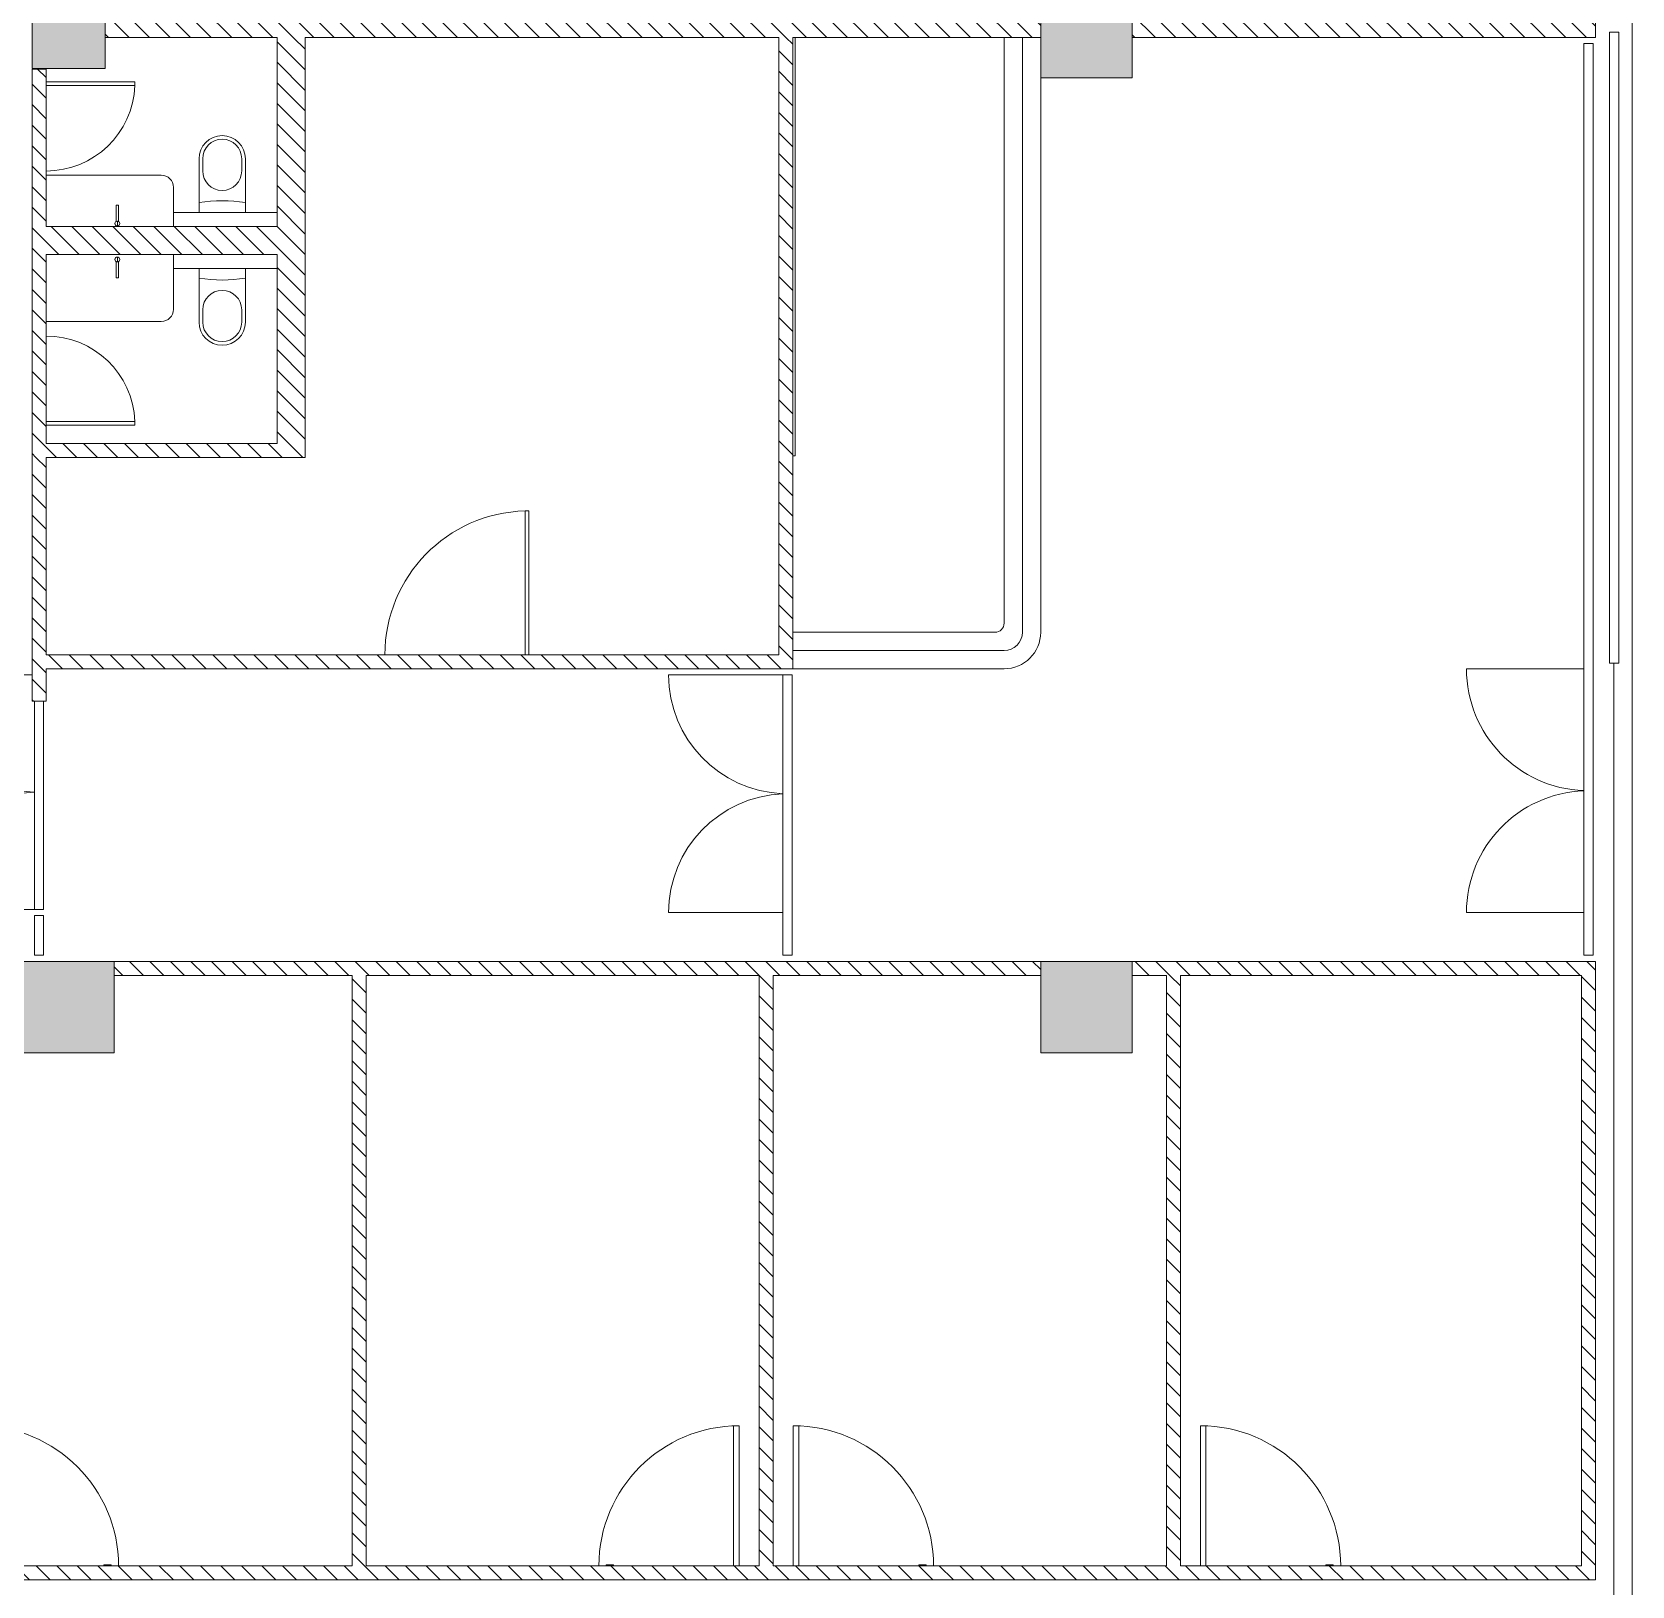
# Model space of a CAD drawing. Header units: millimetres. Extents: x -106145 to 154907, y -84585 to 152038.
# Drawn here: x -7036 to 6089, y 4985 to 17735 of the extents above; entities that cross this region are included whole.
import ezdxf

# ---------------------------------------------------------------- set-up
doc = ezdxf.new("R2010")
doc.units = ezdxf.units.MM
for name, color, linetype, lineweight in [('A-DOOR', 7, 'Continuous', 5), ('A-FLOR', 7, 'Continuous', 5), ('A-FLOR-HRAL', 7, 'Continuous', 5), ('A-GLAZ-CWMG', 7, 'Continuous', 5), ('A-WALL', 7, 'Continuous', 5), ('A-WALL-PATT', 7, 'Continuous', 5), ('P-SANR-FIXT', 7, 'Continuous', 5), ('S-COLS', 7, 'Continuous', 5)]:
    doc.layers.add(name, color=color, linetype=linetype, lineweight=lineweight)
pattern_1 = [(315, (0, 0), (84.18955, 84.18955), [])]

# ---------------------------------------------------------------- blocks, each defined once
blk = doc.blocks.new('M_Concrete-Rectangular-Column - 750 x 750-3585654-Site Plan -MAIN')
at = {"layer": 'S-COLS', "true_color": 0xeaeaea}
blk.add_hatch(color=254, dxfattribs=at).paths.add_polyline_path([(-375, 375), (-375, -375), (375, -375), (375, 375), (-130, 375)], flags=0)
at = {"layer": 'S-COLS', "color": 254, "true_color": 0xdddddd}
for p, q in [((375, 375), (-375, 375)), ((-375, 375), (-375, -375)), ((375, -375), (375, 375)), ((-375, -375), (375, -375))]:
    blk.add_line(p, q, dxfattribs=at)
blk = doc.blocks.new('M_Door-Passage-Small Slit Vision Panel_Type B - 1_25_Type B-13938696-Site Plan -MAIN')
at = {"layer": 'A-DOOR', "color": 254, "true_color": 0xdddddd}
for p, q in [((-514.125, -63.85), (-514.125, -71.85)), ((-454.125, -71.85), (-514.125, -71.85)), ((-454.125, -71.85), (-454.125, -63.85))]:
    blk.add_line(p, q, dxfattribs=at)
at = {"layer": 'A-DOOR', "color": 254, "lineweight": 9, "true_color": 0xdddddd}
for p, q in [((530, -1213.85), (530, -63.85)), ((575, -63.85), (575, -1213.85)), ((575, -1213.85), (530, -1213.85))]:
    blk.add_line(p, q, dxfattribs=at)
at = {"layer": 'A-DOOR', "color": 254, "true_color": 0xdddddd}
blk.add_arc((575, -63.85), 1150, 180, 270, dxfattribs=at)
blk = doc.blocks.new('M_Door-Passage-Small Slit Vision Panel_Type B - 1_25_Type B-13938695-Site Plan -MAIN')
at = {"layer": 'A-DOOR', "color": 254, "lineweight": 9, "true_color": 0xdddddd}
for p, q in [((575, 1213.85), (530, 1213.85)), ((530, 1213.85), (530, 63.85)), ((575, 63.85), (575, 1213.85))]:
    blk.add_line(p, q, dxfattribs=at)
at = {"layer": 'A-DOOR', "color": 254, "true_color": 0xdddddd}
for p, q in [((-514.125, 71.85), (-514.125, 63.85)), ((-514.125, 71.85), (-454.125, 71.85)), ((-454.125, 63.85), (-454.125, 71.85))]:
    blk.add_line(p, q, dxfattribs=at)
blk.add_arc((575, 63.85), 1150, 90, 180, dxfattribs=at)
blk = doc.blocks.new('DC_SglFl-W-Int - D _0_8-8668305-Site Plan -MAIN')
at = {"layer": 'A-DOOR', "color": 254, "lineweight": 9, "true_color": 0xdddddd}
for p, q in [((335, 57.5), (335, 787.5)), ((335, 787.5), (365, 787.5)), ((365, 787.5), (365, 57.5))]:
    blk.add_line(p, q, dxfattribs=at)
at = {"layer": 'A-DOOR', "color": 254, "true_color": 0xdddddd}
blk.add_arc((365, 57.5), 730.6, 92.3533, 179.98438, dxfattribs=at)
blk = doc.blocks.new('DC_SglFl-W-Int - D _0_8-8647099-Site Plan -MAIN')
at = {"layer": 'A-DOOR', "color": 254, "lineweight": 9, "true_color": 0xdddddd}
for p, q in [((335, -57.5), (335, -787.5)), ((365, -787.5), (365, -57.5)), ((335, -787.5), (365, -787.5))]:
    blk.add_line(p, q, dxfattribs=at)
at = {"layer": 'A-DOOR', "color": 254, "true_color": 0xdddddd}
blk.add_arc((365, -57.5), 730.6, 180.01562, 267.6467, dxfattribs=at)
blk = doc.blocks.new('22 4000 Toilet - Toto - CW763B w_FV4 - 22 4000 Toilet - Toto - CW763B w_FV4-5779779-Site Plan -MAIN')
at = {"layer": 'P-SANR-FIXT', "color": 254, "true_color": 0xdddddd}
for p, q in [((-190, -440), (-190, 0)), ((190, 0), (190, -440)), ((-160, -440), (-160, -340)), ((160, -340), (160, -440))]:
    blk.add_line(p, q, dxfattribs=at)
for centre, radius, start, end in [((0, 1105), 1200, 260.8891, 279.1109), ((0, -340), 160, 0, 180), ((0, -440), 190, 180, 360), ((0, -440), 160, 180, 0)]:
    blk.add_arc(centre, radius, start, end, dxfattribs=at)
blk = doc.blocks.new('TAPWARE_boiling-chilled_water_unit - HYTP-029-V44-Site Plan -MAIN')
at = {"layer": 'P-SANR-FIXT', "color": 254, "true_color": 0xdddddd}
for p, q in [((-10, -350), (10, -350)), ((0, -480), (0, -520)), ((0, -520), (0, -480))]:
    blk.add_line(p, q, dxfattribs=at)
for start, end in [(90, 270), (180, 195.3487), (225, 240.3487), (270, 90), (0, 45)]:
    blk.add_arc((0, -500), 20, start, end, dxfattribs=at)
for points in [[(-10, -350), (-10, -362), (-10, -385), (-10, -419), (-10, -453), (-10, -473), (-10, -483)], [(10, -483), (10, -473), (10, -453), (10, -419), (10, -385), (10, -362), (10, -350)], [(-10, -483), (-9, -482), (-8, -481), (-6, -481)], [(2, -480), (4, -480), (6, -481), (9, -482), (10, -483)]]:
    blk.add_open_spline(points, degree=3, dxfattribs=at)
blk = doc.blocks.new('TAPWARE_boiling-chilled_water_unit - HYTP-029-5775846-Site Plan -MAIN')
at = {"layer": 'P-SANR-FIXT', "color": 254, "true_color": 0xdddddd}
for p, q in [((0, 520), (0, 480)), ((0, 480), (0, 520)), ((10, 350), (-10, 350))]:
    blk.add_line(p, q, dxfattribs=at)
for start, end in [(90, 270), (164.6513, 180), (119.6513, 135), (270, 90), (315, 0)]:
    blk.add_arc((0, 500), 20, start, end, dxfattribs=at)
for points in [[(-6, 481), (-8, 481), (-9, 482), (-10, 483)], [(-10, 483), (-10, 473), (-10, 453), (-10, 419), (-10, 385), (-10, 362), (-10, 350)], [(10, 350), (10, 362), (10, 385), (10, 419), (10, 453), (10, 473), (10, 483)]]:
    blk.add_open_spline(points, degree=3, dxfattribs=at)
blk.add_open_spline([(10, 483), (8, 482), (6, 481), (3, 480), (2, 480)], degree=3, knots=[-1, -1, -1, -1, -0.7, -0.6, -0.6, -0.6, -0.6], dxfattribs=at)
blk = doc.blocks.new('DC_SglFl-W-Int - D _1_25-8851401-Site Plan -MAIN')
at = {"layer": 'A-DOOR', "color": 254, "lineweight": 9, "true_color": 0xdddddd}
for p, q in [((560, 57.5), (560, 1237.5)), ((560, 1237.5), (590, 1237.5)), ((590, 1237.5), (590, 57.5))]:
    blk.add_line(p, q, dxfattribs=at)
at = {"layer": 'A-DOOR', "color": 254, "true_color": 0xdddddd}
blk.add_arc((590, 57.5), 1180.4, 91.45636, 179.99395, dxfattribs=at)
blk = doc.blocks.new('M_Door-Curtain-Wall-Double-Storefront1 - M_Door-Curtain-Wall-Double-Storefront-14212920-Site Plan -MAIN')
at = {"layer": 'A-DOOR', "color": 254, "true_color": 0xdddddd}
for p, q in [((-963, -58), (-963, -978)), ((963, -37), (963, -978))]:
    blk.add_line(p, q, dxfattribs=at)
for centre, start, end in [((-963, -16), 270, 358.6823), ((963, -16), 181.3177, 270)]:
    blk.add_arc(centre, 963, start, end, dxfattribs=at)
blk = doc.blocks.new('Rectangular Mullion - 50 x 75mm-8826959-Site Plan -MAIN')
at = {"layer": 'A-GLAZ-CWMG', "color": 254, "true_color": 0xdddddd}
for p, q in [((-7016, 10485), (-6941, 10485)), ((-7016, 10160), (-7016, 10485)), ((-6941, 10485), (-6941, 10160)), ((-6941, 10160), (-7016, 10160))]:
    blk.add_line(p, q, dxfattribs=at)
blk = doc.blocks.new('Rectangular Mullion - 50 x 75mm-8463228-Site Plan -MAIN')
at = {"layer": 'A-GLAZ-CWMG', "color": 254, "true_color": 0xdddddd}
for p, q in [((-7016, 10535), (-7016, 12245)), ((-6941, 12245), (-6941, 10535)), ((-6941, 10535), (-7016, 10535))]:
    blk.add_line(p, q, dxfattribs=at)
blk = doc.blocks.new('Rectangular Mullion - 50 x 75mm-14561513-Site Plan -MAIN')
at = {"layer": 'A-GLAZ-CWMG', "color": 254, "true_color": 0xdddddd}
for p, q in [((5694, 10160), (5694, 10510)), ((5769, 10510), (5769, 10160)), ((5769, 10160), (5694, 10160))]:
    blk.add_line(p, q, dxfattribs=at)
blk = doc.blocks.new('M_Curtain Wall Dbl Glass - M_Curtain Wall Dbl Glass-14694911-Site Plan -MAIN')
at = {"layer": 'A-DOOR', "color": 254, "lineweight": 9, "true_color": 0xdddddd}
for p, q in [((-1000, -37.5), (-1000, -1000)), ((1000, -37.5), (1000, -1000))]:
    blk.add_line(p, q, dxfattribs=at)
at = {"layer": 'A-DOOR', "color": 254, "true_color": 0xdddddd}
for centre, start, end in [((-1000, 0), 270, 357.83327), ((1000, 0), 182.16673, 270)]:
    blk.add_arc(centre, 1000, start, end, dxfattribs=at)
blk = doc.blocks.new('Rectangular Mullion - 50 x 75mm-14156553-Site Plan -MAIN')
at = {"layer": 'A-GLAZ-CWMG', "color": 254, "true_color": 0xdddddd}
for p, q in [((5694, 17640), (5769, 17640)), ((5694, 15690), (5694, 17640)), ((5769, 17640), (5769, 15690))]:
    blk.add_line(p, q, dxfattribs=at)
blk = doc.blocks.new('Rectangular Mullion - 50 x 75mm-14561523-Site Plan -MAIN')
at = {"layer": 'A-GLAZ-CWMG', "color": 254, "true_color": 0xdddddd}
for p, q in [((5694, 12510), (5694, 15690)), ((5769, 15690), (5769, 12510))]:
    blk.add_line(p, q, dxfattribs=at)
blk = doc.blocks.new('Rectangular Mullion - 50 x 75mm-14156550-Site Plan -MAIN')
at = {"layer": 'A-GLAZ-CWMG', "color": 254, "true_color": 0xdddddd}
for p, q in [((9314, 44585), (9314, 46585)), ((9389, 46585), (9389, 44585))]:
    blk.add_line(p, q, dxfattribs=at)
blk = doc.blocks.new('M_Curtain Wall Dbl Glass - M_Curtain Wall Dbl Glass-14694975-Site Plan -MAIN')
at = {"layer": 'A-DOOR', "color": 254, "lineweight": 9, "true_color": 0xdddddd}
for p, q in [((-975, -38), (-975, -975)), ((975, -38), (975, -975))]:
    blk.add_line(p, q, dxfattribs=at)
at = {"layer": 'A-DOOR', "color": 254, "true_color": 0xdddddd}
for centre, start, end in [((-975, 0), 270, 357.7777), ((975, 0), 182.2223, 270)]:
    blk.add_arc(centre, 975, start, end, dxfattribs=at)
blk = doc.blocks.new('Rectangular Mullion - 50 x 75mm-14694960-Site Plan -MAIN')
at = {"layer": 'A-GLAZ-CWMG', "color": 254, "true_color": 0xdddddd}
for p, q in [((-876, 10160), (-876, 10510)), ((-801, 10510), (-801, 10160)), ((-801, 10160), (-876, 10160))]:
    blk.add_line(p, q, dxfattribs=at)
blk = doc.blocks.new('Top Rail Type - Top Rail_Internal_-14706117-Site Plan -MAIN')
at = {"layer": 'A-FLOR-HRAL', "color": 254, "true_color": 0xdddddd}
for p, q in [((5904, 13735), (5904, 8557)), ((5981, 8557), (5981, 13735))]:
    blk.add_line(p, q, dxfattribs=at)
at = {"layer": 'A-FLOR-HRAL', "color": 254, "true_color": 0xdddddd, "flags": 128}
for points in [[(5904, 13735), (5905, 13735), (5908, 13735), (5912, 13735), (5917, 13735), (5923, 13735), (5931, 13735), (5939, 13735), (5947, 13735), (5954, 13735), (5962, 13735), (5968, 13735), (5973, 13735), (5977, 13735), (5980, 13735), (5981, 13735)], [(5981, 8557), (5980, 8557), (5977, 8557), (5973, 8557), (5968, 8557), (5962, 8557), (5954, 8557), (5947, 8557), (5939, 8557), (5931, 8557), (5923, 8557), (5917, 8557), (5912, 8557), (5908, 8557), (5905, 8557), (5904, 8557)]]:
    blk.add_lwpolyline(points, dxfattribs=at)
blk = doc.blocks.new('Top Rail Type - Top Rail_Internal_-V61-Site Plan -MAIN')
at = {"layer": 'A-FLOR-HRAL', "color": 254, "true_color": 0xdddddd}
for p, q in [((5904, 8557), (5904, 13735)), ((5981, 8557), (5981, 13735))]:
    blk.add_line(p, q, dxfattribs=at)
blk = doc.blocks.new('2022_11_09_AB BLOCKFACADE WITH CONTINOUS WINDOW_rvt-1-Site Plan -MAIN')
at = {"layer": 'A-WALL-PATT', "true_color": 0xeaeaea}
h = blk.add_hatch(dxfattribs=at)
h.set_pattern_fill('FP_19', color=254, style=0, pattern_type=2)
h.set_pattern_definition(pattern_1)
h.paths.add_polyline_path([(-3255, 17690), (1239, 17690), (1239, 17920), (-6436, 17920), (-6436, 17690), (-3344, 17690)], flags=0)
h = blk.add_hatch(dxfattribs=at)
h.set_pattern_fill('FP_19', color=254, style=0, pattern_type=2)
h.set_pattern_definition(pattern_1)
h.paths.add_polyline_path([(5789, 17690), (5789, 17920), (1989, 17920), (1989, 17690), (5058, 17690)], flags=0)
h = blk.add_hatch(dxfattribs=at)
h.set_pattern_fill('FP_19', color=254, style=0, pattern_type=2)
h.set_pattern_definition(pattern_1)
h.paths.add_polyline_path([(-4796, 14360), (-4796, 17690), (-5026, 17690), (-5026, 14360)], flags=0)
h = blk.add_hatch(dxfattribs=at)
h.set_pattern_fill('FP_19', color=254, style=0, pattern_type=2)
h.set_pattern_definition(pattern_1)
h.paths.add_polyline_path([(-796, 12510), (-796, 17690), (-911, 17690), (-911, 12510)], flags=0)
h = blk.add_hatch(dxfattribs=at)
h.set_pattern_fill('FP_19', color=254, style=0, pattern_type=2)
h.set_pattern_definition(pattern_1)
h.paths.add_polyline_path([(-6921, 14245), (-6921, 17431), (-7036, 17431), (-7036, 14245)], flags=0)
h = blk.add_hatch(dxfattribs=at)
h.set_pattern_fill('FP_19', color=254, style=0, pattern_type=2)
h.set_pattern_definition(pattern_1)
h.paths.add_polyline_path([(-6921, 15910), (-5026, 15910), (-5026, 16140), (-6921, 16140)], flags=0)
h = blk.add_hatch(dxfattribs=at)
h.set_pattern_fill('FP_19', color=254, style=0, pattern_type=2)
h.set_pattern_definition(pattern_1)
h.paths.add_polyline_path([(-4796, 14245), (-4796, 14360), (-6921, 14360), (-6921, 14245), (-5444, 14245)], flags=0)
h = blk.add_hatch(dxfattribs=at)
h.set_pattern_fill('FP_19', color=254, style=0, pattern_type=2)
h.set_pattern_definition(pattern_1)
h.paths.add_polyline_path([(-7036, 12625), (-6921, 12625), (-6921, 14245), (-7036, 14245)], flags=0)
h = blk.add_hatch(dxfattribs=at)
h.set_pattern_fill('FP_19', color=254, style=0, pattern_type=2)
h.set_pattern_definition(pattern_1)
h.paths.add_polyline_path([(-1243, 12510), (-911, 12510), (-911, 12625), (-7036, 12625), (-7036, 12510), (-3344, 12510)], flags=0)
h = blk.add_hatch(dxfattribs=at)
h.set_pattern_fill('FP_19', color=254, style=0, pattern_type=2)
h.set_pattern_definition(pattern_1)
h.paths.add_polyline_path([(-6921, 12245), (-6921, 12510), (-7036, 12510), (-7036, 12245)], flags=0)
h = blk.add_hatch(dxfattribs=at)
h.set_pattern_fill('FP_19', color=254, style=0, pattern_type=2)
h.set_pattern_definition(pattern_1)
h.paths.add_polyline_path([(-6361, 9995), (1239, 9995), (1239, 10110), (-6361, 10110)], flags=0)
h = blk.add_hatch(dxfattribs=at)
h.set_pattern_fill('FP_19', color=254, style=0, pattern_type=2)
h.set_pattern_definition(pattern_1)
h.paths.add_polyline_path([(1989, 9995), (5789, 9995), (5789, 10110), (1989, 10110)], flags=0)
h = blk.add_hatch(dxfattribs=at)
h.set_pattern_fill('FP_19', color=254, style=0, pattern_type=2)
h.set_pattern_definition(pattern_1)
h.paths.add_polyline_path([(-4296, 5150), (-4296, 9995), (-4411, 9995), (-4411, 5150)], flags=0)
h = blk.add_hatch(dxfattribs=at)
h.set_pattern_fill('FP_19', color=254, style=0, pattern_type=2)
h.set_pattern_definition(pattern_1)
h.paths.add_polyline_path([(-956, 5150), (-956, 9995), (-1071, 9995), (-1071, 5150)], flags=0)
h = blk.add_hatch(dxfattribs=at)
h.set_pattern_fill('FP_19', color=254, style=0, pattern_type=2)
h.set_pattern_definition(pattern_1)
h.paths.add_polyline_path([(2384, 5150), (2384, 9995), (2269, 9995), (2269, 5150)], flags=0)
h = blk.add_hatch(dxfattribs=at)
h.set_pattern_fill('FP_19', color=254, style=0, pattern_type=2)
h.set_pattern_definition(pattern_1)
h.paths.add_polyline_path([(5789, 5150), (5789, 9995), (5674, 9995), (5674, 5150)], flags=0)
h = blk.add_hatch(dxfattribs=at)
h.set_pattern_fill('FP_19', color=254, style=0, pattern_type=2)
h.set_pattern_definition(pattern_1)
h.paths.add_polyline_path([(5789, 5035), (5789, 5150), (-14381, 5150), (-14381, 5035), (5058, 5035)], flags=0)
at = {"layer": 'S-COLS', "true_color": 0xeaeaea}
blk.add_hatch(color=254, dxfattribs=at).paths.add_polyline_path([(-7036, 17435), (-6436, 17435), (-6436, 18035), (-7036, 18035)], flags=0)
at = {"layer": 'A-FLOR', "color": 254, "true_color": 0xdddddd}
for p, q in [((6089, 4735), (6089, 30890)), ((6089, 30890), (6089, 4735)), ((938, 12885), (938, 17690)), ((938, 17690), (938, 12885)), ((1088, 17690), (1088, 12810)), ((1088, 12810), (1088, 17690)), ((1238, 12810), (1238, 17690)), ((1238, 17690), (1238, 12810)), ((-5976, 16560), (-6921, 16560)), ((-5876, 16255), (-5876, 16460)), ((-5876, 15460), (-5876, 15795)), ((-6921, 15360), (-5976, 15360)), ((-796, 12810), (863, 12810)), ((863, 12810), (-796, 12810)), ((938, 12660), (-796, 12660)), ((-796, 12660), (938, 12660)), ((-796, 12510), (938, 12510)), ((938, 12510), (-796, 12510)), ((5939, 12557), (5939, 4885)), ((5939, 4885), (5939, 12557))]:
    blk.add_line(p, q, dxfattribs=at)
for centre, radius, start, end in [((-5976, 16460), 100, 0, 90), ((-5976, 15460), 100, 270, 0), ((863, 12885), 75, 270, 0), ((863, 12885), 75, 270, 0), ((938, 12810), 300, 270, 0), ((938, 12810), 150, 270, 0), ((938, 12810), 150, 270, 360), ((938, 12810), 300, 270, 360)]:
    blk.add_arc(centre, radius, start, end, dxfattribs=at)
at = {"layer": 'A-WALL', "color": 254, "lineweight": 18, "true_color": 0xdddddd}
for p, q in [((-6436, 17920), (-6436, 17690)), ((5789, 17690), (5789, 17920)), ((-6436, 17690), (-5026, 17690)), ((-5026, 17690), (-5026, 16140)), ((-4796, 17690), (-911, 17690)), ((-4796, 14360), (-4796, 17690)), ((-911, 17690), (-911, 12625)), ((-796, 17690), (1239, 17690)), ((-796, 12510), (-796, 17690)), ((1989, 17690), (5789, 17690)), ((-7036, 17431), (-7036, 14245)), ((-6921, 17431), (-7036, 17431)), ((-6921, 16140), (-6921, 17431)), ((-5026, 16140), (-6921, 16140)), ((-6921, 14360), (-6921, 15910)), ((-6921, 15910), (-5026, 15910)), ((-5026, 15910), (-5026, 14360)), ((-5026, 14360), (-6921, 14360)), ((-4796, 14245), (-4796, 14360)), ((-7036, 14245), (-7036, 12625)), ((-6921, 14245), (-4796, 14245)), ((-6921, 12625), (-6921, 14245)), ((-7036, 12625), (-7036, 12510)), ((-911, 12625), (-6921, 12625)), ((-7036, 12510), (-7036, 12245)), ((-6921, 12510), (-911, 12510)), ((-6921, 12245), (-6921, 12510)), ((-911, 12510), (-796, 12510)), ((-7036, 12245), (-6921, 12245)), ((1239, 10110), (-6361, 10110)), ((5789, 10110), (1989, 10110)), ((5789, 9995), (5789, 10110)), ((-6361, 9995), (-4411, 9995)), ((-4411, 9995), (-4411, 5150)), ((-4296, 9995), (-1071, 9995)), ((-4296, 5150), (-4296, 9995)), ((-1071, 9995), (-1071, 5150)), ((-956, 9995), (1239, 9995)), ((-956, 5150), (-956, 9995)), ((1989, 9995), (2269, 9995)), ((2269, 9995), (2269, 5150)), ((2384, 9995), (5674, 9995)), ((2384, 5150), (2384, 9995)), ((5674, 9995), (5674, 5150)), ((5789, 5150), (5789, 9995)), ((-4411, 5150), (-7641, 5150)), ((-1071, 5150), (-4296, 5150)), ((2269, 5150), (-956, 5150)), ((5674, 5150), (2384, 5150)), ((5789, 5035), (5789, 5150)), ((-14381, 5035), (5789, 5035))]:
    blk.add_line(p, q, dxfattribs=at)
at = {"layer": 'A-WALL', "color": 254, "true_color": 0xdddddd}
for p, q in [((-776, 17690), (-776, 14258)), ((-5876, 16255), (-5026, 16255)), ((-5876, 16140), (-5876, 16255)), ((-5876, 15795), (-5876, 15910)), ((-5026, 15795), (-5876, 15795)), ((-776, 14258), (-796, 14258))]:
    blk.add_line(p, q, dxfattribs=at)
at = {"layer": 'S-COLS', "color": 254, "true_color": 0xdddddd}
for p, q in [((-7036, 18035), (-7036, 17435)), ((-6436, 17435), (-6436, 18035)), ((-7036, 17435), (-6436, 17435))]:
    blk.add_line(p, q, dxfattribs=at)
at = {"color": 253, "lineweight": 5, "true_color": 0xaaaaaa}
for name, p, rotation in [('M_Concrete-Rectangular-Column - 750 x 750-3585654-Site Plan -MAIN', (1614, 17735), 90.00000482565858), ('DC_SglFl-W-Int - D _0_8-8647099-Site Plan -MAIN', (-6979, 16960), 89.99999999999937), ('22 4000 Toilet - Toto - CW763B w_FV4 - 22 4000 Toilet - Toto - CW763B w_FV4-5779779-Site Plan -MAIN', (-5476, 16255), 180), ('DC_SglFl-W-Int - D _0_8-8668305-Site Plan -MAIN', (-6979, 14875), 269.9999999999994), ('M_Curtain Wall Dbl Glass - M_Curtain Wall Dbl Glass-14694911-Site Plan -MAIN', (5731, 11510), 269.9999999999994), ('M_Door-Curtain-Wall-Double-Storefront1 - M_Door-Curtain-Wall-Double-Storefront-14212920-Site Plan -MAIN', (-6979, 11498), 269.9999999999995), ('M_Curtain Wall Dbl Glass - M_Curtain Wall Dbl Glass-14694975-Site Plan -MAIN', (-839, 11485), 269.9999999999995), ('M_Concrete-Rectangular-Column - 750 x 750-3585654-Site Plan -MAIN', (-6736, 9735), 90.00000482565858), ('M_Concrete-Rectangular-Column - 750 x 750-3585654-Site Plan -MAIN', (1614, 9735), 90.00000482565858), ('M_Door-Passage-Small Slit Vision Panel_Type B - 1_25_Type B-13938696-Site Plan -MAIN', (-6901, 5086), 180), ('M_Door-Passage-Small Slit Vision Panel_Type B - 1_25_Type B-13938696-Site Plan -MAIN', (-216, 5086), 180), ('M_Door-Passage-Small Slit Vision Panel_Type B - 1_25_Type B-13938696-Site Plan -MAIN', (3124, 5086), 180)]:
    blk.add_blockref(name, p, dxfattribs=dict(at, rotation=rotation))
for name, p in [('Top Rail Type - Top Rail_Internal_-14706117-Site Plan -MAIN', (0, 4000)), ('Top Rail Type - Top Rail_Internal_-V61-Site Plan -MAIN', (0, 4000)), ('Rectangular Mullion - 50 x 75mm-14156553-Site Plan -MAIN', (0, 0)), ('TAPWARE_boiling-chilled_water_unit - HYTP-029-V44-Site Plan -MAIN', (-6336, 16663)), ('TAPWARE_boiling-chilled_water_unit - HYTP-029-5775846-Site Plan -MAIN', (-6336, 15368)), ('22 4000 Toilet - Toto - CW763B w_FV4 - 22 4000 Toilet - Toto - CW763B w_FV4-5779779-Site Plan -MAIN', (-5476, 15795)), ('Rectangular Mullion - 50 x 75mm-14561523-Site Plan -MAIN', (0, 0)), ('DC_SglFl-W-Int - D _1_25-8851401-Site Plan -MAIN', (-3551, 12568)), ('Rectangular Mullion - 50 x 75mm-14156550-Site Plan -MAIN', (-3620, -34075)), ('Rectangular Mullion - 50 x 75mm-14156553-Site Plan -MAIN', (-6570, -5180)), ('Rectangular Mullion - 50 x 75mm-8463228-Site Plan -MAIN', (0, 0)), ('Rectangular Mullion - 50 x 75mm-14694960-Site Plan -MAIN', (0, 0)), ('Rectangular Mullion - 50 x 75mm-14561513-Site Plan -MAIN', (0, 0)), ('Rectangular Mullion - 50 x 75mm-8826959-Site Plan -MAIN', (0, 0)), ('M_Door-Passage-Small Slit Vision Panel_Type B - 1_25_Type B-13938695-Site Plan -MAIN', (-1811, 5086))]:
    blk.add_blockref(name, p, dxfattribs=at)

msp = doc.modelspace()

# ---------------------------------------------------------------- block references
at = {"lineweight": 5}
msp.add_blockref('2022_11_09_AB BLOCKFACADE WITH CONTINOUS WINDOW_rvt-1-Site Plan -MAIN', (0, 0), dxfattribs=at)

doc.saveas('drawing.dxf')
